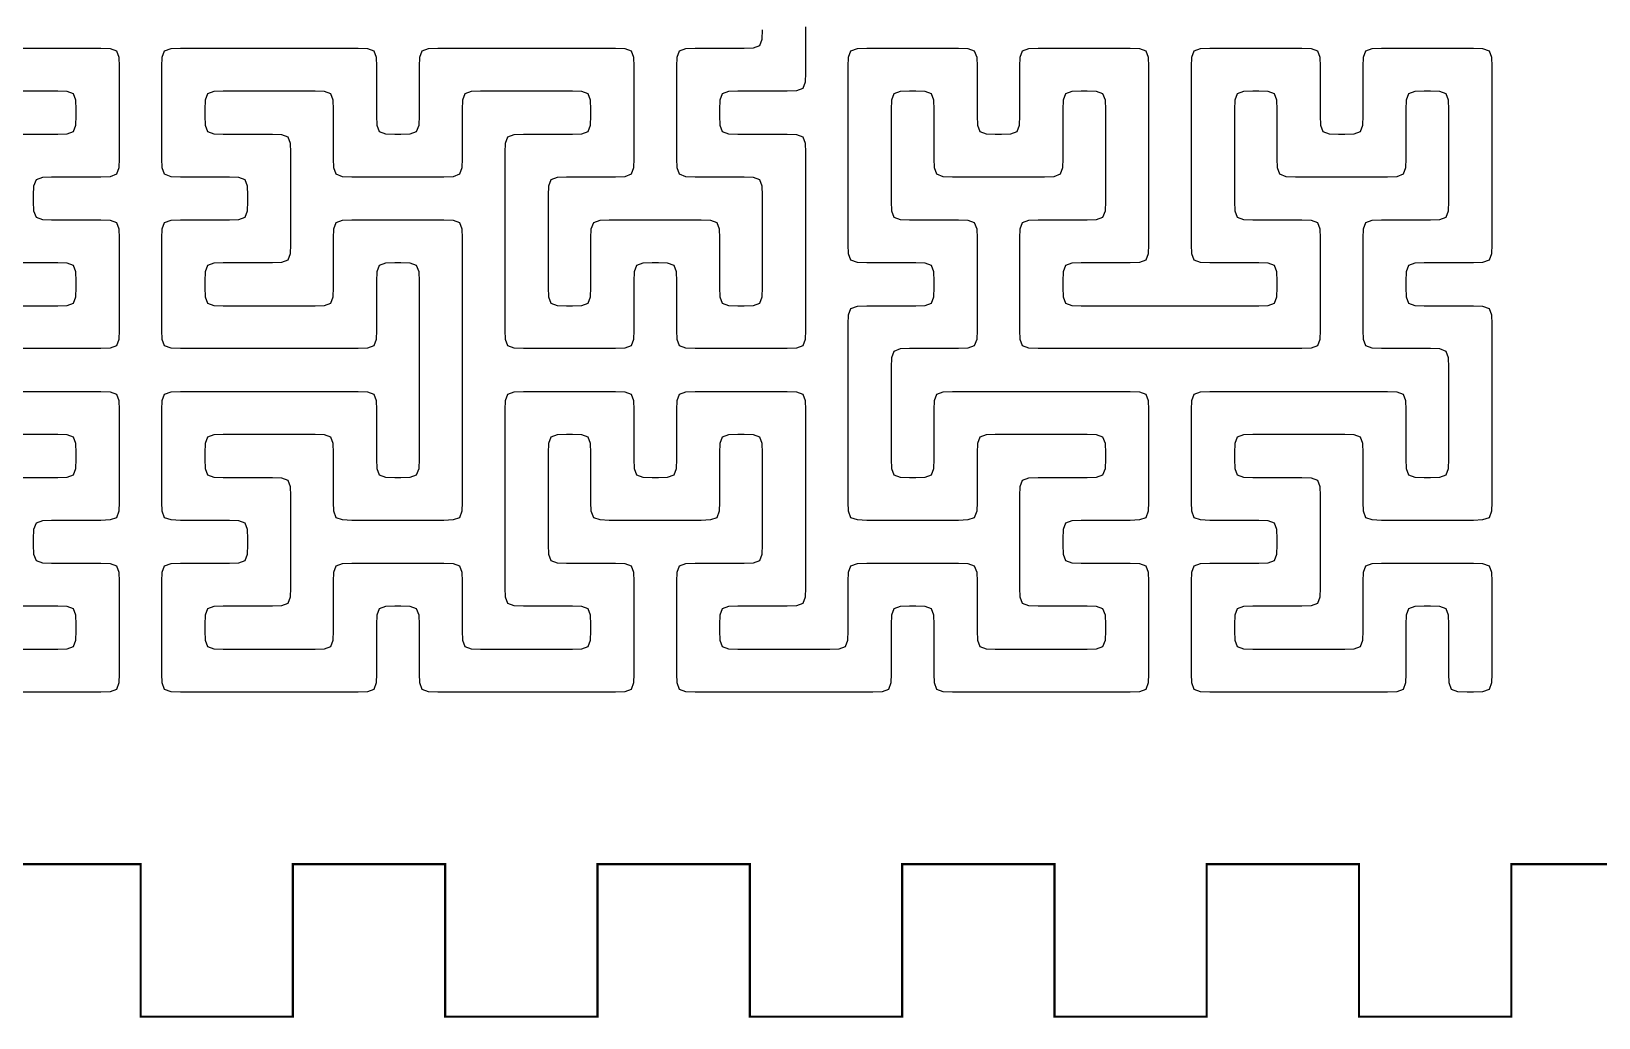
# Model space of a CAD drawing. Extents: x 0.5 to 11, y 0.7 to 11.5.
# Drawn here: x 3.071 to 5.643, y 0.748 to 2.366 of the extents above; entities that cross this region are included whole.
import ezdxf

# ---------------------------------------------------------------- set-up
doc = ezdxf.new("R2010")
doc.units = 0
doc.layers.get('0').update_dxf_attribs({"linetype": 'CONTINUOUS'})

msp = doc.modelspace()

# ---------------------------------------------------------------- linework, layer by layer
at = {"color": 1}
for points in [[(4.34125, 2.37349), (4.34125, 2.30306), (4.34125, 2.29801), (4.34065, 2.28276), (4.33686, 2.27229), (4.32639, 2.2685), (4.31114, 2.2679), (4.3061, 2.2679), (4.23568, 2.2679), (4.23058, 2.2679), (4.21528, 2.26736), (4.20481, 2.26357), (4.20096, 2.25315), (4.20042, 2.2379), (4.20042, 2.23281), (4.20042, 2.22771), (4.20096, 2.2124), (4.20481, 2.20193), (4.21528, 2.19808), (4.23058, 2.19749), (4.23568, 2.19749), (4.3061, 2.19749), (4.31114, 2.19749), (4.32639, 2.19694), (4.33686, 2.19314), (4.34065, 2.18272), (4.34125, 2.16749), (4.34125, 2.16237), (4.34125, 2.09196), (4.34125, 2.02154), (4.34125, 1.95111), (4.34125, 1.88069), (4.34125, 1.87565), (4.34065, 1.8604), (4.33686, 1.84993), (4.32639, 1.84614), (4.31114, 1.84554), (4.3061, 1.84554), (4.23568, 1.84554), (4.16525, 1.84554), (4.16015, 1.84554), (4.14486, 1.84614), (4.13439, 1.84993), (4.13053, 1.8604), (4.12999, 1.87565), (4.12999, 1.88069), (4.12999, 1.95111), (4.12999, 1.95622), (4.12939, 1.97146), (4.1256, 1.98188), (4.11513, 1.98574), (4.09988, 1.98628), (4.09483, 1.98628), (4.08974, 1.98628), (4.07443, 1.98574), (4.06396, 1.98188), (4.06011, 1.97146), (4.05957, 1.95622), (4.05957, 1.95111), (4.05957, 1.88069), (4.05957, 1.87565), (4.05897, 1.8604), (4.05518, 1.84993), (4.04476, 1.84614), (4.02951, 1.84554), (4.02447, 1.84554), (3.95404, 1.84554), (3.88363, 1.84554), (3.87853, 1.84554), (3.86328, 1.84614), (3.85286, 1.84993), (3.84901, 1.8604), (3.84847, 1.87565), (3.84847, 1.88069), (3.84847, 1.95111), (3.84847, 2.02154), (3.84847, 2.09196), (3.84847, 2.16237), (3.84847, 2.16749), (3.84901, 2.18272), (3.85286, 2.19314), (3.86328, 2.19694), (3.87853, 2.19749), (3.88363, 2.19749), (3.95404, 2.19749), (3.9591, 2.19749), (3.97439, 2.19808), (3.98486, 2.20193), (3.98872, 2.2124), (3.98931, 2.22771), (3.98931, 2.23281), (3.98931, 2.2379), (3.98872, 2.25315), (3.98486, 2.26357), (3.97439, 2.26736), (3.9591, 2.2679), (3.95404, 2.2679), (3.88363, 2.2679), (3.81321, 2.2679), (3.80811, 2.2679), (3.79286, 2.26736), (3.78244, 2.26357), (3.7786, 2.25315), (3.77806, 2.2379), (3.77806, 2.23281), (3.77806, 2.16237), (3.77806, 2.15728), (3.77746, 2.14199), (3.7736, 2.13151), (3.76313, 2.12765), (3.74783, 2.12706), (3.74278, 2.12706), (3.67236, 2.12706), (3.60211, 2.12706), (3.59694, 2.12706), (3.58165, 2.12765), (3.57118, 2.13151), (3.56733, 2.14199), (3.56679, 2.15728), (3.56679, 2.16237), (3.56679, 2.23281), (3.56679, 2.2379), (3.56619, 2.25315), (3.56239, 2.26357), (3.55197, 2.26736), (3.53674, 2.2679), (3.53168, 2.2679), (3.46126, 2.2679), (3.39085, 2.2679), (3.38574, 2.2679), (3.37044, 2.26736), (3.35997, 2.26357), (3.35613, 2.25315), (3.35558, 2.2379), (3.35558, 2.23281), (3.35558, 2.22771), (3.35613, 2.2124), (3.35997, 2.20193), (3.37044, 2.19808), (3.38574, 2.19749), (3.39085, 2.19749), (3.46126, 2.19749), (3.46631, 2.19749), (3.48156, 2.19694), (3.49197, 2.19314), (3.49576, 2.18272), (3.49636, 2.16749), (3.49636, 2.16237), (3.49636, 2.09196), (3.49636, 2.02154), (3.49636, 2.0165), (3.49576, 2.00119), (3.49197, 1.99072), (3.48156, 1.98687), (3.46631, 1.98628), (3.46126, 1.98628), (3.39085, 1.98628), (3.38574, 1.98628), (3.37044, 1.98574), (3.35997, 1.98188), (3.35613, 1.97146), (3.35558, 1.95622), (3.35558, 1.95111), (3.35558, 1.94607), (3.35613, 1.93078), (3.35997, 1.92031), (3.37044, 1.91644), (3.38574, 1.91585), (3.39085, 1.91585), (3.46126, 1.91585), (3.53168, 1.91585), (3.53674, 1.91585), (3.55197, 1.91644), (3.56239, 1.92031), (3.56619, 1.93078), (3.56679, 1.94607), (3.56679, 1.95111), (3.56679, 2.02154), (3.56679, 2.02664), (3.56733, 2.04189), (3.57118, 2.05231), (3.58165, 2.0561), (3.59694, 2.05664), (3.60211, 2.05664), (3.67236, 2.05664), (3.74278, 2.05664), (3.74783, 2.05664), (3.76313, 2.0561), (3.7736, 2.05231), (3.77746, 2.04189), (3.77806, 2.02664), (3.77806, 2.02154), (3.77806, 1.95111), (3.77806, 1.88069), (3.77806, 1.81028), (3.77806, 1.73986), (3.77806, 1.66943), (3.77806, 1.59901), (3.77806, 1.59397), (3.77746, 1.57872), (3.7736, 1.56831), (3.76313, 1.56451), (3.74783, 1.56392), (3.74278, 1.56392), (3.67236, 1.56392), (3.60211, 1.56392), (3.59694, 1.56392), (3.58165, 1.56451), (3.57118, 1.56831), (3.56733, 1.57872), (3.56679, 1.59397), (3.56679, 1.59901), (3.56679, 1.66943), (3.56679, 1.67453), (3.56619, 1.68983), (3.56239, 1.70031), (3.55197, 1.70415), (3.53674, 1.70469), (3.53168, 1.70469), (3.46126, 1.70469), (3.39085, 1.70469), (3.38574, 1.70469), (3.37044, 1.70415), (3.35997, 1.70031), (3.35613, 1.68983), (3.35558, 1.67453), (3.35558, 1.66943), (3.35558, 1.66439), (3.35613, 1.64914), (3.35997, 1.63872), (3.37044, 1.63493), (3.38574, 1.63433), (3.39085, 1.63433), (3.46126, 1.63433), (3.46631, 1.63433), (3.48156, 1.63379), (3.49197, 1.62993), (3.49576, 1.61947), (3.49636, 1.60417), (3.49636, 1.59901), (3.49636, 1.5286), (3.49636, 1.45833), (3.49636, 1.45329), (3.49576, 1.43799), (3.49197, 1.42751), (3.48156, 1.42367), (3.46631, 1.42307), (3.46126, 1.42307), (3.39085, 1.42307), (3.38574, 1.42307), (3.37044, 1.42253), (3.35997, 1.41868), (3.35613, 1.40826), (3.35558, 1.39301), (3.35558, 1.38791), (3.35558, 1.38287), (3.35613, 1.36757), (3.35997, 1.3571), (3.37044, 1.35324), (3.38574, 1.35265), (3.39085, 1.35265), (3.46126, 1.35265), (3.53168, 1.35265), (3.53674, 1.35265), (3.55197, 1.35324), (3.56239, 1.3571), (3.56619, 1.36757), (3.56679, 1.38287), (3.56679, 1.38791), (3.56679, 1.45833), (3.56679, 1.46343), (3.56733, 1.47868), (3.57118, 1.4891), (3.58165, 1.49294), (3.59694, 1.49349), (3.60211, 1.49349), (3.67236, 1.49349), (3.74278, 1.49349), (3.74783, 1.49349), (3.76313, 1.49294), (3.7736, 1.4891), (3.77746, 1.47868), (3.77806, 1.46343), (3.77806, 1.45833), (3.77806, 1.38791), (3.77806, 1.38287), (3.7786, 1.36757), (3.78244, 1.3571), (3.79286, 1.35324), (3.80811, 1.35265), (3.81321, 1.35265), (3.88363, 1.35265), (3.95404, 1.35265), (3.9591, 1.35265), (3.97439, 1.35324), (3.98486, 1.3571), (3.98872, 1.36757), (3.98931, 1.38287), (3.98931, 1.38791), (3.98931, 1.39301), (3.98872, 1.40826), (3.98486, 1.41868), (3.97439, 1.42253), (3.9591, 1.42307), (3.95404, 1.42307), (3.88363, 1.42307), (3.87853, 1.42307), (3.86328, 1.42367), (3.85286, 1.42751), (3.84901, 1.43799), (3.84847, 1.45329), (3.84847, 1.45833), (3.84847, 1.5286), (3.84847, 1.59901), (3.84847, 1.66943), (3.84847, 1.73986), (3.84847, 1.74496), (3.84901, 1.76025), (3.85286, 1.77072), (3.86328, 1.77458), (3.87853, 1.77512), (3.88363, 1.77512), (3.95404, 1.77512), (4.02447, 1.77512), (4.02951, 1.77512), (4.04476, 1.77458), (4.05518, 1.77072), (4.05897, 1.76025), (4.05957, 1.74496), (4.05957, 1.73986), (4.05957, 1.66943), (4.05957, 1.66439), (4.06011, 1.64914), (4.06396, 1.63872), (4.07443, 1.63493), (4.08974, 1.63433), (4.09483, 1.63433), (4.09988, 1.63433), (4.11513, 1.63493), (4.1256, 1.63872), (4.12939, 1.64914), (4.12999, 1.66439), (4.12999, 1.66943), (4.12999, 1.73986), (4.12999, 1.74496), (4.13053, 1.76025), (4.13439, 1.77072), (4.14486, 1.77458), (4.16015, 1.77512), (4.16525, 1.77512), (4.23568, 1.77512), (4.3061, 1.77512), (4.31114, 1.77512), (4.32639, 1.77458), (4.33686, 1.77072), (4.34065, 1.76025), (4.34125, 1.74496), (4.34125, 1.73986), (4.34125, 1.66943), (4.34125, 1.59901), (4.34125, 1.5286), (4.34125, 1.45833), (4.34125, 1.45329), (4.34065, 1.43799), (4.33686, 1.42751), (4.32639, 1.42367), (4.31114, 1.42307), (4.3061, 1.42307), (4.23568, 1.42307), (4.23058, 1.42307), (4.21528, 1.42253), (4.20481, 1.41868), (4.20096, 1.40826), (4.20042, 1.39301), (4.20042, 1.38791), (4.20042, 1.38287), (4.20096, 1.36757), (4.20481, 1.3571), (4.21528, 1.35324), (4.23058, 1.35265), (4.23568, 1.35265), (4.3061, 1.35265), (4.37651, 1.35265), (4.38157, 1.35265), (4.39681, 1.35324), (4.40728, 1.3571), (4.41108, 1.36757), (4.41168, 1.38287), (4.41168, 1.38791), (4.41168, 1.45833), (4.41168, 1.46343), (4.41222, 1.47868), (4.41607, 1.4891), (4.42654, 1.49294), (4.44183, 1.49349), (4.44694, 1.49349), (4.51719, 1.49349), (4.58762, 1.49349), (4.59272, 1.49349), (4.60801, 1.49294), (4.61849, 1.4891), (4.62235, 1.47868), (4.62294, 1.46343), (4.62294, 1.45833), (4.62294, 1.38791), (4.62294, 1.38287), (4.62349, 1.36757), (4.62728, 1.3571), (4.63769, 1.35324), (4.65294, 1.35265), (4.65804, 1.35265), (4.72846, 1.35265), (4.79889, 1.35265), (4.80393, 1.35265), (4.81922, 1.35324), (4.82969, 1.3571), (4.83356, 1.36757), (4.83415, 1.38287), (4.83415, 1.38791), (4.83415, 1.39301), (4.83356, 1.40826), (4.82969, 1.41868), (4.81922, 1.42253), (4.80393, 1.42307), (4.79889, 1.42307), (4.72846, 1.42307), (4.72336, 1.42307), (4.70811, 1.42367), (4.69769, 1.42751), (4.6939, 1.43799), (4.69336, 1.45329), (4.69336, 1.45833), (4.69336, 1.5286), (4.69336, 1.59901), (4.69336, 1.60417), (4.6939, 1.61947), (4.69769, 1.62993), (4.70811, 1.63379), (4.72336, 1.63433), (4.72846, 1.63433), (4.79889, 1.63433), (4.80393, 1.63433), (4.81922, 1.63493), (4.82969, 1.63872), (4.83356, 1.64914), (4.83415, 1.66439), (4.83415, 1.66943), (4.83415, 1.67453), (4.83356, 1.68983), (4.82969, 1.70031), (4.81922, 1.70415), (4.80393, 1.70469), (4.79889, 1.70469), (4.72846, 1.70469), (4.65804, 1.70469), (4.65294, 1.70469), (4.63769, 1.70415), (4.62728, 1.70031), (4.62349, 1.68983), (4.62294, 1.67453), (4.62294, 1.66943), (4.62294, 1.59901), (4.62294, 1.59397), (4.62235, 1.57872), (4.61849, 1.56831), (4.60801, 1.56451), (4.59272, 1.56392), (4.58762, 1.56392), (4.51719, 1.56392), (4.44694, 1.56392), (4.44183, 1.56392), (4.42654, 1.56451), (4.41607, 1.56831), (4.41222, 1.57872), (4.41168, 1.59397), (4.41168, 1.59901), (4.41168, 1.66943), (4.41168, 1.73986), (4.41168, 1.81028), (4.41168, 1.88069), (4.41168, 1.88579), (4.41222, 1.90104), (4.41607, 1.91146), (4.42654, 1.91531), (4.44183, 1.91585), (4.44694, 1.91585), (4.51719, 1.91585), (4.52229, 1.91585), (4.5376, 1.91644), (4.54807, 1.92031), (4.55192, 1.93078), (4.55251, 1.94607), (4.55251, 1.95111), (4.55251, 1.95622), (4.55192, 1.97146), (4.54807, 1.98188), (4.5376, 1.98574), (4.52229, 1.98628), (4.51719, 1.98628), (4.44694, 1.98628), (4.44183, 1.98628), (4.42654, 1.98687), (4.41607, 1.99072), (4.41222, 2.00119), (4.41168, 2.0165), (4.41168, 2.02154), (4.41168, 2.09196), (4.41168, 2.16237), (4.41168, 2.23281), (4.41168, 2.30306), (4.41168, 2.30817), (4.41222, 2.32346), (4.41607, 2.33393), (4.42654, 2.33778), (4.44183, 2.33832), (4.44694, 2.33832), (4.51719, 2.33832), (4.58762, 2.33832), (4.59272, 2.33832), (4.60801, 2.33778), (4.61849, 2.33393), (4.62235, 2.32346), (4.62294, 2.30817), (4.62294, 2.30306), (4.62294, 2.23281), (4.62294, 2.22771), (4.62349, 2.2124), (4.62728, 2.20193), (4.63769, 2.19808), (4.65294, 2.19749), (4.65804, 2.19749), (4.66314, 2.19749), (4.67844, 2.19808), (4.68892, 2.20193), (4.69276, 2.2124), (4.69336, 2.22771), (4.69336, 2.23281), (4.69336, 2.30306), (4.69336, 2.30817), (4.6939, 2.32346), (4.69769, 2.33393), (4.70811, 2.33778), (4.72336, 2.33832), (4.72846, 2.33832), (4.79889, 2.33832), (4.86931, 2.33832), (4.87435, 2.33832), (4.8896, 2.33778), (4.90007, 2.33393), (4.90386, 2.32346), (4.90446, 2.30817), (4.90446, 2.30306), (4.90446, 2.23281), (4.90446, 2.16237), (4.90446, 2.09196), (4.90446, 2.02154), (4.90446, 2.0165), (4.90386, 2.00119), (4.90007, 1.99072), (4.8896, 1.98687), (4.87435, 1.98628), (4.86931, 1.98628), (4.79889, 1.98628), (4.79378, 1.98628), (4.77854, 1.98574), (4.76812, 1.98188), (4.76426, 1.97146), (4.76372, 1.95622), (4.76372, 1.95111), (4.76372, 1.94607), (4.76426, 1.93078), (4.76812, 1.92031), (4.77854, 1.91644), (4.79378, 1.91585), (4.79889, 1.91585), (4.86931, 1.91585), (4.93972, 1.91585), (5.01014, 1.91585), (5.08057, 1.91585), (5.08561, 1.91585), (5.10086, 1.91644), (5.11128, 1.92031), (5.11507, 1.93078), (5.11567, 1.94607), (5.11567, 1.95111), (5.11567, 1.95622), (5.11507, 1.97146), (5.11128, 1.98188), (5.10086, 1.98574), (5.08561, 1.98628), (5.08057, 1.98628), (5.01014, 1.98628), (5.00504, 1.98628), (4.98975, 1.98687), (4.97928, 1.99072), (4.97542, 2.00119), (4.97488, 2.0165), (4.97488, 2.02154), (4.97488, 2.09196), (4.97488, 2.16237), (4.97488, 2.23281), (4.97488, 2.30306), (4.97488, 2.30817), (4.97542, 2.32346), (4.97928, 2.33393), (4.98975, 2.33778), (5.00504, 2.33832), (5.01014, 2.33832), (5.08057, 2.33832), (5.15099, 2.33832), (5.15603, 2.33832), (5.17128, 2.33778), (5.18169, 2.33393), (5.18549, 2.32346), (5.18608, 2.30817), (5.18608, 2.30306), (5.18608, 2.23281), (5.18608, 2.22771), (5.18664, 2.2124), (5.19049, 2.20193), (5.20096, 2.19808), (5.21625, 2.19749), (5.2214, 2.19749), (5.22646, 2.19749), (5.24169, 2.19808), (5.25211, 2.20193), (5.25592, 2.2124), (5.25651, 2.22771), (5.25651, 2.23281), (5.25651, 2.30306), (5.25651, 2.30817), (5.25706, 2.32346), (5.2609, 2.33393), (5.27132, 2.33778), (5.28657, 2.33832), (5.29167, 2.33832), (5.36208, 2.33832), (5.43251, 2.33832), (5.43756, 2.33832), (5.45285, 2.33778), (5.46332, 2.33393), (5.46718, 2.32346), (5.46778, 2.30817), (5.46778, 2.30306), (5.46778, 2.23281), (5.46778, 2.16237), (5.46778, 2.09196), (5.46778, 2.02154), (5.46778, 2.0165), (5.46718, 2.00119), (5.46332, 1.99072), (5.45285, 1.98687), (5.43756, 1.98628), (5.43251, 1.98628), (5.36208, 1.98628), (5.35699, 1.98628), (5.34174, 1.98574), (5.33132, 1.98188), (5.32747, 1.97146), (5.32693, 1.95622), (5.32693, 1.95111), (5.32693, 1.94607), (5.32747, 1.93078), (5.33132, 1.92031), (5.34174, 1.91644), (5.35699, 1.91585), (5.36208, 1.91585), (5.43251, 1.91585), (5.43756, 1.91585), (5.45285, 1.91531), (5.46332, 1.91146), (5.46718, 1.90104), (5.46778, 1.88579), (5.46778, 1.88069), (5.46778, 1.81028), (5.46778, 1.73986), (5.46778, 1.66943), (5.46778, 1.59901), (5.46778, 1.59397), (5.46718, 1.57872), (5.46332, 1.56831), (5.45285, 1.56451), (5.43756, 1.56392), (5.43251, 1.56392), (5.36208, 1.56392), (5.29167, 1.56392), (5.28657, 1.56392), (5.27132, 1.56451), (5.2609, 1.56831), (5.25706, 1.57872), (5.25651, 1.59397), (5.25651, 1.59901), (5.25651, 1.66943), (5.25651, 1.67453), (5.25592, 1.68983), (5.25211, 1.70031), (5.24169, 1.70415), (5.22646, 1.70469), (5.2214, 1.70469), (5.15099, 1.70469), (5.08057, 1.70469), (5.07547, 1.70469), (5.06017, 1.70415), (5.04969, 1.70031), (5.04585, 1.68983), (5.04531, 1.67453), (5.04531, 1.66943), (5.04531, 1.66439), (5.04585, 1.64914), (5.04969, 1.63872), (5.06017, 1.63493), (5.07547, 1.63433), (5.08057, 1.63433), (5.15099, 1.63433), (5.15603, 1.63433), (5.17128, 1.63379), (5.18169, 1.62993), (5.18549, 1.61947), (5.18608, 1.60417), (5.18608, 1.59901), (5.18608, 1.5286), (5.18608, 1.45833), (5.18608, 1.45329), (5.18549, 1.43799), (5.18169, 1.42751), (5.17128, 1.42367), (5.15603, 1.42307), (5.15099, 1.42307), (5.08057, 1.42307), (5.07547, 1.42307), (5.06017, 1.42253), (5.04969, 1.41868), (5.04585, 1.40826), (5.04531, 1.39301), (5.04531, 1.38791), (5.04531, 1.38287), (5.04585, 1.36757), (5.04969, 1.3571), (5.06017, 1.35324), (5.07547, 1.35265), (5.08057, 1.35265), (5.15099, 1.35265), (5.2214, 1.35265), (5.22646, 1.35265), (5.24169, 1.35324), (5.25211, 1.3571), (5.25592, 1.36757), (5.25651, 1.38287), (5.25651, 1.38791), (5.25651, 1.45833), (5.25651, 1.46343), (5.25706, 1.47868), (5.2609, 1.4891), (5.27132, 1.49294), (5.28657, 1.49349), (5.29167, 1.49349), (5.36208, 1.49349), (5.43251, 1.49349), (5.43756, 1.49349), (5.45285, 1.49294), (5.46332, 1.4891), (5.46718, 1.47868), (5.46778, 1.46343), (5.46778, 1.45833), (5.46778, 1.38791), (5.46778, 1.31749), (5.46778, 1.31245), (5.46718, 1.29715), (5.46332, 1.28668), (5.45285, 1.28282), (5.43756, 1.28223), (5.43251, 1.28223), (5.4274, 1.28223), (5.41217, 1.28282), (5.40175, 1.28668), (5.39789, 1.29715), (5.39735, 1.31245), (5.39735, 1.31749), (5.39735, 1.38791), (5.39735, 1.39301), (5.39675, 1.40826), (5.3929, 1.41868), (5.38243, 1.42253), (5.36714, 1.42307), (5.36208, 1.42307), (5.35699, 1.42307), (5.34174, 1.42253), (5.33132, 1.41868), (5.32747, 1.40826), (5.32693, 1.39301), (5.32693, 1.38791), (5.32693, 1.31749), (5.32693, 1.31245), (5.32633, 1.29715), (5.32249, 1.28668), (5.31201, 1.28282), (5.29671, 1.28223), (5.29167, 1.28223), (5.2214, 1.28223), (5.15099, 1.28223), (5.08057, 1.28223), (5.01014, 1.28223), (5.00504, 1.28223), (4.98975, 1.28282), (4.97928, 1.28668), (4.97542, 1.29715), (4.97488, 1.31245), (4.97488, 1.31749), (4.97488, 1.38791), (4.97488, 1.45833), (4.97488, 1.46343), (4.97542, 1.47868), (4.97928, 1.4891), (4.98975, 1.49294), (5.00504, 1.49349), (5.01014, 1.49349), (5.08057, 1.49349), (5.08561, 1.49349), (5.10086, 1.49408), (5.11128, 1.49789), (5.11507, 1.50831), (5.11567, 1.52354), (5.11567, 1.5286), (5.11567, 1.53375), (5.11507, 1.54904), (5.11128, 1.55951), (5.10086, 1.56336), (5.08561, 1.56392), (5.08057, 1.56392), (5.01014, 1.56392), (5.00504, 1.56392), (4.98975, 1.56451), (4.97928, 1.56831), (4.97542, 1.57872), (4.97488, 1.59397), (4.97488, 1.59901), (4.97488, 1.66943), (4.97488, 1.73986), (4.97488, 1.74496), (4.97542, 1.76025), (4.97928, 1.77072), (4.98975, 1.77458), (5.00504, 1.77512), (5.01014, 1.77512), (5.08057, 1.77512), (5.15099, 1.77512), (5.2214, 1.77512), (5.29167, 1.77512), (5.29671, 1.77512), (5.31201, 1.77458), (5.32249, 1.77072), (5.32633, 1.76025), (5.32693, 1.74496), (5.32693, 1.73986), (5.32693, 1.66943), (5.32693, 1.66439), (5.32747, 1.64914), (5.33132, 1.63872), (5.34174, 1.63493), (5.35699, 1.63433), (5.36208, 1.63433), (5.36714, 1.63433), (5.38243, 1.63493), (5.3929, 1.63872), (5.39675, 1.64914), (5.39735, 1.66439), (5.39735, 1.66943), (5.39735, 1.73986), (5.39735, 1.81028), (5.39735, 1.81538), (5.39675, 1.83068), (5.3929, 1.84114), (5.38243, 1.845), (5.36714, 1.84554), (5.36208, 1.84554), (5.29167, 1.84554), (5.28657, 1.84554), (5.27132, 1.84614), (5.2609, 1.84993), (5.25706, 1.8604), (5.25651, 1.87565), (5.25651, 1.88069), (5.25651, 1.95111), (5.25651, 2.02154), (5.25651, 2.02664), (5.25706, 2.04189), (5.2609, 2.05231), (5.27132, 2.0561), (5.28657, 2.05664), (5.29167, 2.05664), (5.36208, 2.05664), (5.36714, 2.05664), (5.38243, 2.05724), (5.3929, 2.06108), (5.39675, 2.07156), (5.39735, 2.08686), (5.39735, 2.09196), (5.39735, 2.16237), (5.39735, 2.23281), (5.39735, 2.2379), (5.39675, 2.25315), (5.3929, 2.26357), (5.38243, 2.26736), (5.36714, 2.2679), (5.36208, 2.2679), (5.35699, 2.2679), (5.34174, 2.26736), (5.33132, 2.26357), (5.32747, 2.25315), (5.32693, 2.2379), (5.32693, 2.23281), (5.32693, 2.16237), (5.32693, 2.15728), (5.32633, 2.14199), (5.32249, 2.13151), (5.31201, 2.12765), (5.29671, 2.12706), (5.29167, 2.12706), (5.2214, 2.12706), (5.15099, 2.12706), (5.14583, 2.12706), (5.13053, 2.12765), (5.12007, 2.13151), (5.11621, 2.14199), (5.11567, 2.15728), (5.11567, 2.16237), (5.11567, 2.23281), (5.11567, 2.2379), (5.11507, 2.25315), (5.11128, 2.26357), (5.10086, 2.26736), (5.08561, 2.2679), (5.08057, 2.2679), (5.07547, 2.2679), (5.06017, 2.26736), (5.04969, 2.26357), (5.04585, 2.25315), (5.04531, 2.2379), (5.04531, 2.23281), (5.04531, 2.16237), (5.04531, 2.09196), (5.04531, 2.08686), (5.04585, 2.07156), (5.04969, 2.06108), (5.06017, 2.05724), (5.07547, 2.05664), (5.08057, 2.05664), (5.15099, 2.05664), (5.15603, 2.05664), (5.17128, 2.0561), (5.18169, 2.05231), (5.18549, 2.04189), (5.18608, 2.02664), (5.18608, 2.02154), (5.18608, 1.95111), (5.18608, 1.88069), (5.18608, 1.87565), (5.18549, 1.8604), (5.18169, 1.84993), (5.17128, 1.84614), (5.15603, 1.84554), (5.15099, 1.84554), (5.08057, 1.84554), (5.01014, 1.84554), (4.93972, 1.84554), (4.86931, 1.84554), (4.79889, 1.84554), (4.72846, 1.84554), (4.72336, 1.84554), (4.70811, 1.84614), (4.69769, 1.84993), (4.6939, 1.8604), (4.69336, 1.87565), (4.69336, 1.88069), (4.69336, 1.95111), (4.69336, 2.02154), (4.69336, 2.02664), (4.6939, 2.04189), (4.69769, 2.05231), (4.70811, 2.0561), (4.72336, 2.05664), (4.72846, 2.05664), (4.79889, 2.05664), (4.80393, 2.05664), (4.81922, 2.05724), (4.82969, 2.06108), (4.83356, 2.07156), (4.83415, 2.08686), (4.83415, 2.09196), (4.83415, 2.16237), (4.83415, 2.23281), (4.83415, 2.2379), (4.83356, 2.25315), (4.82969, 2.26357), (4.81922, 2.26736), (4.80393, 2.2679), (4.79889, 2.2679), (4.79378, 2.2679), (4.77854, 2.26736), (4.76812, 2.26357), (4.76426, 2.25315), (4.76372, 2.2379), (4.76372, 2.23281), (4.76372, 2.16237), (4.76372, 2.15728), (4.76313, 2.14199), (4.75928, 2.13151), (4.74881, 2.12765), (4.7335, 2.12706), (4.72846, 2.12706), (4.65804, 2.12706), (4.58762, 2.12706), (4.58251, 2.12706), (4.56728, 2.12765), (4.55686, 2.13151), (4.55306, 2.14199), (4.55251, 2.15728), (4.55251, 2.16237), (4.55251, 2.23281), (4.55251, 2.2379), (4.55192, 2.25315), (4.54807, 2.26357), (4.5376, 2.26736), (4.52229, 2.2679), (4.51719, 2.2679), (4.5121, 2.2679), (4.49685, 2.26736), (4.48643, 2.26357), (4.48264, 2.25315), (4.4821, 2.2379), (4.4821, 2.23281), (4.4821, 2.16237), (4.4821, 2.09196), (4.4821, 2.08686), (4.48264, 2.07156), (4.48643, 2.06108), (4.49685, 2.05724), (4.5121, 2.05664), (4.51719, 2.05664), (4.58762, 2.05664), (4.59272, 2.05664), (4.60801, 2.0561), (4.61849, 2.05231), (4.62235, 2.04189), (4.62294, 2.02664), (4.62294, 2.02154), (4.62294, 1.95111), (4.62294, 1.88069), (4.62294, 1.87565), (4.62235, 1.8604), (4.61849, 1.84993), (4.60801, 1.84614), (4.59272, 1.84554), (4.58762, 1.84554), (4.51719, 1.84554), (4.5121, 1.84554), (4.49685, 1.845), (4.48643, 1.84114), (4.48264, 1.83068), (4.4821, 1.81538), (4.4821, 1.81028), (4.4821, 1.73986), (4.4821, 1.66943), (4.4821, 1.66439), (4.48264, 1.64914), (4.48643, 1.63872), (4.49685, 1.63493), (4.5121, 1.63433), (4.51719, 1.63433), (4.52229, 1.63433), (4.5376, 1.63493), (4.54807, 1.63872), (4.55192, 1.64914), (4.55251, 1.66439), (4.55251, 1.66943), (4.55251, 1.73986), (4.55251, 1.74496), (4.55306, 1.76025), (4.55686, 1.77072), (4.56728, 1.77458), (4.58251, 1.77512), (4.58762, 1.77512), (4.65804, 1.77512), (4.72846, 1.77512), (4.79889, 1.77512), (4.86931, 1.77512), (4.87435, 1.77512), (4.8896, 1.77458), (4.90007, 1.77072), (4.90386, 1.76025), (4.90446, 1.74496), (4.90446, 1.73986), (4.90446, 1.66943), (4.90446, 1.59901), (4.90446, 1.59397), (4.90386, 1.57872), (4.90007, 1.56831), (4.8896, 1.56451), (4.87435, 1.56392), (4.86931, 1.56392), (4.79889, 1.56392), (4.79378, 1.56392), (4.77854, 1.56336), (4.76812, 1.55951), (4.76426, 1.54904), (4.76372, 1.53375), (4.76372, 1.5286), (4.76372, 1.52354), (4.76426, 1.50831), (4.76812, 1.49789), (4.77854, 1.49408), (4.79378, 1.49349), (4.79889, 1.49349), (4.86931, 1.49349), (4.87435, 1.49349), (4.8896, 1.49294), (4.90007, 1.4891), (4.90386, 1.47868), (4.90446, 1.46343), (4.90446, 1.45833), (4.90446, 1.38791), (4.90446, 1.31749), (4.90446, 1.31245), (4.90386, 1.29715), (4.90007, 1.28668), (4.8896, 1.28282), (4.87435, 1.28223), (4.86931, 1.28223), (4.79889, 1.28223), (4.72846, 1.28223), (4.65804, 1.28223), (4.58762, 1.28223), (4.58251, 1.28223), (4.56728, 1.28282), (4.55686, 1.28668), (4.55306, 1.29715), (4.55251, 1.31245), (4.55251, 1.31749), (4.55251, 1.38791), (4.55251, 1.39301), (4.55192, 1.40826), (4.54807, 1.41868), (4.5376, 1.42253), (4.52229, 1.42307), (4.51719, 1.42307), (4.5121, 1.42307), (4.49685, 1.42253), (4.48643, 1.41868), (4.48264, 1.40826), (4.4821, 1.39301), (4.4821, 1.38791), (4.4821, 1.31749), (4.4821, 1.31245), (4.4815, 1.29715), (4.47771, 1.28668), (4.46724, 1.28282), (4.45199, 1.28223), (4.44694, 1.28223), (4.37651, 1.28223), (4.3061, 1.28223), (4.23568, 1.28223), (4.16525, 1.28223), (4.16015, 1.28223), (4.14486, 1.28282), (4.13439, 1.28668), (4.13053, 1.29715), (4.12999, 1.31245), (4.12999, 1.31749), (4.12999, 1.38791), (4.12999, 1.45833), (4.12999, 1.46343), (4.13053, 1.47868), (4.13439, 1.4891), (4.14486, 1.49294), (4.16015, 1.49349), (4.16525, 1.49349), (4.23568, 1.49349), (4.24072, 1.49349), (4.25597, 1.49408), (4.26644, 1.49789), (4.27024, 1.50831), (4.27083, 1.52354), (4.27083, 1.5286), (4.27083, 1.59901), (4.27083, 1.66943), (4.27083, 1.67453), (4.27024, 1.68983), (4.26644, 1.70031), (4.25597, 1.70415), (4.24072, 1.70469), (4.23568, 1.70469), (4.23058, 1.70469), (4.21528, 1.70415), (4.20481, 1.70031), (4.20096, 1.68983), (4.20042, 1.67453), (4.20042, 1.66943), (4.20042, 1.59901), (4.20042, 1.59397), (4.19982, 1.57872), (4.19601, 1.56831), (4.18554, 1.56451), (4.17031, 1.56392), (4.16525, 1.56392), (4.09483, 1.56392), (4.02447, 1.56392), (4.01937, 1.56392), (4.00412, 1.56451), (3.99371, 1.56831), (3.98986, 1.57872), (3.98931, 1.59397), (3.98931, 1.59901), (3.98931, 1.66943), (3.98931, 1.67453), (3.98872, 1.68983), (3.98486, 1.70031), (3.97439, 1.70415), (3.9591, 1.70469), (3.95404, 1.70469), (3.94894, 1.70469), (3.93371, 1.70415), (3.92329, 1.70031), (3.91943, 1.68983), (3.91889, 1.67453), (3.91889, 1.66943), (3.91889, 1.59901), (3.91889, 1.5286), (3.91889, 1.52354), (3.91943, 1.50831), (3.92329, 1.49789), (3.93371, 1.49408), (3.94894, 1.49349), (3.95404, 1.49349), (4.02447, 1.49349), (4.02951, 1.49349), (4.04476, 1.49294), (4.05518, 1.4891), (4.05897, 1.47868), (4.05957, 1.46343), (4.05957, 1.45833), (4.05957, 1.38791), (4.05957, 1.31749), (4.05957, 1.31245), (4.05897, 1.29715), (4.05518, 1.28668), (4.04476, 1.28282), (4.02951, 1.28223), (4.02447, 1.28223), (3.95404, 1.28223), (3.88363, 1.28223), (3.81321, 1.28223), (3.74278, 1.28223), (3.73768, 1.28223), (3.72244, 1.28282), (3.71203, 1.28668), (3.70817, 1.29715), (3.70763, 1.31245), (3.70763, 1.31749), (3.70763, 1.38791), (3.70763, 1.39301), (3.70703, 1.40826), (3.70318, 1.41868), (3.69271, 1.42253), (3.6774, 1.42307), (3.67236, 1.42307), (3.66726, 1.42307), (3.65201, 1.42253), (3.6416, 1.41868), (3.63775, 1.40826), (3.63721, 1.39301), (3.63721, 1.38791), (3.63721, 1.31749), (3.63721, 1.31245), (3.63661, 1.29715), (3.63281, 1.28668), (3.62239, 1.28282), (3.60715, 1.28223), (3.60211, 1.28223), (3.53168, 1.28223), (3.46126, 1.28223), (3.39085, 1.28223), (3.32042, 1.28223), (3.31532, 1.28223), (3.30003, 1.28282), (3.28956, 1.28668), (3.28569, 1.29715), (3.28515, 1.31245), (3.28515, 1.31749), (3.28515, 1.38791), (3.28515, 1.45833), (3.28515, 1.46343), (3.28569, 1.47868), (3.28956, 1.4891), (3.30003, 1.49294), (3.31532, 1.49349), (3.32042, 1.49349), (3.39085, 1.49349), (3.39589, 1.49349), (3.41114, 1.49408), (3.4216, 1.49789), (3.4254, 1.50831), (3.426, 1.52354), (3.426, 1.5286), (3.426, 1.53375), (3.4254, 1.54904), (3.4216, 1.55951), (3.41114, 1.56336), (3.39589, 1.56392), (3.39085, 1.56392), (3.32042, 1.56392), (3.31532, 1.56392), (3.30003, 1.56451), (3.28956, 1.56831), (3.28569, 1.57872), (3.28515, 1.59397), (3.28515, 1.59901), (3.28515, 1.66943), (3.28515, 1.73986), (3.28515, 1.74496), (3.28569, 1.76025), (3.28956, 1.77072), (3.30003, 1.77458), (3.31532, 1.77512), (3.32042, 1.77512), (3.39085, 1.77512), (3.46126, 1.77512), (3.53168, 1.77512), (3.60211, 1.77512), (3.60715, 1.77512), (3.62239, 1.77458), (3.63281, 1.77072), (3.63661, 1.76025), (3.63721, 1.74496), (3.63721, 1.73986), (3.63721, 1.66943), (3.63721, 1.66439), (3.63775, 1.64914), (3.6416, 1.63872), (3.65201, 1.63493), (3.66726, 1.63433), (3.67236, 1.63433), (3.6774, 1.63433), (3.69271, 1.63493), (3.70318, 1.63872), (3.70703, 1.64914), (3.70763, 1.66439), (3.70763, 1.66943), (3.70763, 1.73986), (3.70763, 1.81028), (3.70763, 1.88069), (3.70763, 1.95111), (3.70763, 1.95622), (3.70703, 1.97146), (3.70318, 1.98188), (3.69271, 1.98574), (3.6774, 1.98628), (3.67236, 1.98628), (3.66726, 1.98628), (3.65201, 1.98574), (3.6416, 1.98188), (3.63775, 1.97146), (3.63721, 1.95622), (3.63721, 1.95111), (3.63721, 1.88069), (3.63721, 1.87565), (3.63661, 1.8604), (3.63281, 1.84993), (3.62239, 1.84614), (3.60715, 1.84554), (3.60211, 1.84554), (3.53168, 1.84554), (3.46126, 1.84554), (3.39085, 1.84554), (3.32042, 1.84554), (3.31532, 1.84554), (3.30003, 1.84614), (3.28956, 1.84993), (3.28569, 1.8604), (3.28515, 1.87565), (3.28515, 1.88069), (3.28515, 1.95111), (3.28515, 2.02154), (3.28515, 2.02664), (3.28569, 2.04189), (3.28956, 2.05231), (3.30003, 2.0561), (3.31532, 2.05664), (3.32042, 2.05664), (3.39085, 2.05664), (3.39589, 2.05664), (3.41114, 2.05724), (3.4216, 2.06108), (3.4254, 2.07156), (3.426, 2.08686), (3.426, 2.09196), (3.426, 2.09706), (3.4254, 2.11231), (3.4216, 2.12272), (3.41114, 2.12651), (3.39589, 2.12706), (3.39085, 2.12706), (3.32042, 2.12706), (3.31532, 2.12706), (3.30003, 2.12765), (3.28956, 2.13151), (3.28569, 2.14199), (3.28515, 2.15728), (3.28515, 2.16237), (3.28515, 2.23281), (3.28515, 2.30306), (3.28515, 2.30817), (3.28569, 2.32346), (3.28956, 2.33393), (3.30003, 2.33778), (3.31532, 2.33832), (3.32042, 2.33832), (3.39085, 2.33832), (3.46126, 2.33832), (3.53168, 2.33832), (3.60211, 2.33832), (3.60715, 2.33832), (3.62239, 2.33778), (3.63281, 2.33393), (3.63661, 2.32346), (3.63721, 2.30817), (3.63721, 2.30306), (3.63721, 2.23281), (3.63721, 2.22771), (3.63775, 2.2124), (3.6416, 2.20193), (3.65201, 2.19808), (3.66726, 2.19749), (3.67236, 2.19749), (3.6774, 2.19749), (3.69271, 2.19808), (3.70318, 2.20193), (3.70703, 2.2124), (3.70763, 2.22771), (3.70763, 2.23281), (3.70763, 2.30306), (3.70763, 2.30817), (3.70817, 2.32346), (3.71203, 2.33393), (3.72244, 2.33778), (3.73768, 2.33832), (3.74278, 2.33832), (3.81321, 2.33832), (3.88363, 2.33832), (3.95404, 2.33832), (4.02447, 2.33832), (4.02951, 2.33832), (4.04476, 2.33778), (4.05518, 2.33393), (4.05897, 2.32346), (4.05957, 2.30817), (4.05957, 2.30306), (4.05957, 2.23281), (4.05957, 2.16237), (4.05957, 2.15728), (4.05897, 2.14199), (4.05518, 2.13151), (4.04476, 2.12765), (4.02951, 2.12706), (4.02447, 2.12706), (3.95404, 2.12706), (3.94894, 2.12706), (3.93371, 2.12651), (3.92329, 2.12272), (3.91943, 2.11231), (3.91889, 2.09706), (3.91889, 2.09196), (3.91889, 2.02154), (3.91889, 1.95111), (3.91889, 1.94607), (3.91943, 1.93078), (3.92329, 1.92031), (3.93371, 1.91644), (3.94894, 1.91585), (3.95404, 1.91585), (3.9591, 1.91585), (3.97439, 1.91644), (3.98486, 1.92031), (3.98872, 1.93078), (3.98931, 1.94607), (3.98931, 1.95111), (3.98931, 2.02154), (3.98931, 2.02664), (3.98986, 2.04189), (3.99371, 2.05231), (4.00412, 2.0561), (4.01937, 2.05664), (4.02447, 2.05664), (4.09483, 2.05664), (4.16525, 2.05664), (4.17031, 2.05664), (4.18554, 2.0561), (4.19601, 2.05231), (4.19982, 2.04189), (4.20042, 2.02664), (4.20042, 2.02154), (4.20042, 1.95111), (4.20042, 1.94607), (4.20096, 1.93078), (4.20481, 1.92031), (4.21528, 1.91644), (4.23058, 1.91585), (4.23568, 1.91585), (4.24072, 1.91585), (4.25597, 1.91644), (4.26644, 1.92031), (4.27024, 1.93078), (4.27083, 1.94607), (4.27083, 1.95111), (4.27083, 2.02154), (4.27083, 2.09196), (4.27083, 2.09706), (4.27024, 2.11231), (4.26644, 2.12272), (4.25597, 2.12651), (4.24072, 2.12706), (4.23568, 2.12706), (4.16525, 2.12706), (4.16015, 2.12706), (4.14486, 2.12765), (4.13439, 2.13151), (4.13053, 2.14199), (4.12999, 2.15728), (4.12999, 2.16237), (4.12999, 2.23281), (4.12999, 2.30306), (4.12999, 2.30817), (4.13053, 2.32346), (4.13439, 2.33393), (4.14486, 2.33778), (4.16015, 2.33832), (4.16525, 2.33832), (4.23568, 2.33832), (4.24072, 2.33832), (4.25597, 2.33892), (4.26644, 2.34272), (4.27024, 2.35319), (4.27083, 2.36843)], [(3.03874, 2.33832), (3.10915, 2.33832), (3.17958, 2.33832), (3.18463, 2.33832), (3.19993, 2.33778), (3.21039, 2.33393), (3.21425, 2.32346), (3.21485, 2.30817), (3.21485, 2.30306), (3.21485, 2.23281), (3.21485, 2.16237), (3.21485, 2.15728), (3.21425, 2.14199), (3.21039, 2.13151), (3.19993, 2.12765), (3.18463, 2.12706), (3.17958, 2.12706), (3.10915, 2.12706), (3.10406, 2.12706), (3.08882, 2.12651), (3.0784, 2.12272), (3.07454, 2.11231), (3.074, 2.09706), (3.074, 2.09196), (3.074, 2.08686), (3.07454, 2.07156), (3.0784, 2.06108), (3.08882, 2.05724), (3.10406, 2.05664), (3.10915, 2.05664), (3.17958, 2.05664), (3.18463, 2.05664), (3.19993, 2.0561), (3.21039, 2.05231), (3.21425, 2.04189), (3.21485, 2.02664), (3.21485, 2.02154), (3.21485, 1.95111), (3.21485, 1.88069), (3.21485, 1.87565), (3.21425, 1.8604), (3.21039, 1.84993), (3.19993, 1.84614), (3.18463, 1.84554), (3.17958, 1.84554), (3.10915, 1.84554), (3.03874, 1.84554)], [(3.03874, 2.19749), (3.10915, 2.19749), (3.11421, 2.19749), (3.1295, 2.19808), (3.13997, 2.20193), (3.14382, 2.2124), (3.14442, 2.22771), (3.14442, 2.23281), (3.14442, 2.2379), (3.14382, 2.25315), (3.13997, 2.26357), (3.1295, 2.26736), (3.11421, 2.2679), (3.10915, 2.2679), (3.03874, 2.2679)], [(3.03874, 1.91585), (3.10915, 1.91585), (3.11421, 1.91585), (3.1295, 1.91644), (3.13997, 1.92031), (3.14382, 1.93078), (3.14442, 1.94607), (3.14442, 1.95111), (3.14442, 1.95622), (3.14382, 1.97146), (3.13997, 1.98188), (3.1295, 1.98574), (3.11421, 1.98628), (3.10915, 1.98628), (3.03874, 1.98628)], [(3.03874, 1.77512), (3.10915, 1.77512), (3.17958, 1.77512), (3.18463, 1.77512), (3.19993, 1.77458), (3.21039, 1.77072), (3.21425, 1.76025), (3.21485, 1.74496), (3.21485, 1.73986), (3.21485, 1.66943), (3.21485, 1.59901), (3.21485, 1.59397), (3.21425, 1.57872), (3.21039, 1.56831), (3.19993, 1.56451), (3.18463, 1.56392), (3.17958, 1.56392), (3.10915, 1.56392), (3.10406, 1.56392), (3.08882, 1.56336), (3.0784, 1.55951), (3.07454, 1.54904), (3.074, 1.53375), (3.074, 1.5286), (3.074, 1.52354), (3.07454, 1.50831), (3.0784, 1.49789), (3.08882, 1.49408), (3.10406, 1.49349), (3.10915, 1.49349), (3.17958, 1.49349), (3.18463, 1.49349), (3.19993, 1.49294), (3.21039, 1.4891), (3.21425, 1.47868), (3.21485, 1.46343), (3.21485, 1.45833), (3.21485, 1.38791), (3.21485, 1.31749), (3.21485, 1.31245), (3.21425, 1.29715), (3.21039, 1.28668), (3.19993, 1.28282), (3.18463, 1.28223), (3.17958, 1.28223), (3.10915, 1.28223), (3.03874, 1.28223)], [(3.03874, 1.63433), (3.10915, 1.63433), (3.11421, 1.63433), (3.1295, 1.63493), (3.13997, 1.63872), (3.14382, 1.64914), (3.14442, 1.66439), (3.14442, 1.66943), (3.14442, 1.67453), (3.14382, 1.68983), (3.13997, 1.70031), (3.1295, 1.70415), (3.11421, 1.70469), (3.10915, 1.70469), (3.03874, 1.70469)], [(3.03874, 1.35265), (3.10915, 1.35265), (3.11421, 1.35265), (3.1295, 1.35324), (3.13997, 1.3571), (3.14382, 1.36757), (3.14442, 1.38287), (3.14442, 1.38791), (3.14442, 1.39301), (3.14382, 1.40826), (3.13997, 1.41868), (3.1295, 1.42253), (3.11421, 1.42307), (3.10915, 1.42307), (3.03874, 1.42307)]]:
    msp.add_lwpolyline(points, dxfattribs=at)
at = {"color": 0, "const_width": 0.00347}
msp.add_lwpolyline([(3, 1), (3.25, 1), (3.25, 0.75), (3.5, 0.75), (3.5, 1), (3.75, 1), (3.75, 0.75), (4, 0.75), (4, 1), (4.25, 1), (4.25, 0.75), (4.5, 0.75), (4.5, 1), (4.75, 1), (4.75, 0.75), (5, 0.75), (5, 1), (5.25, 1), (5.25, 0.75), (5.5, 0.75), (5.5, 1), (5.75, 1)], dxfattribs=at)

doc.saveas('drawing.dxf')
